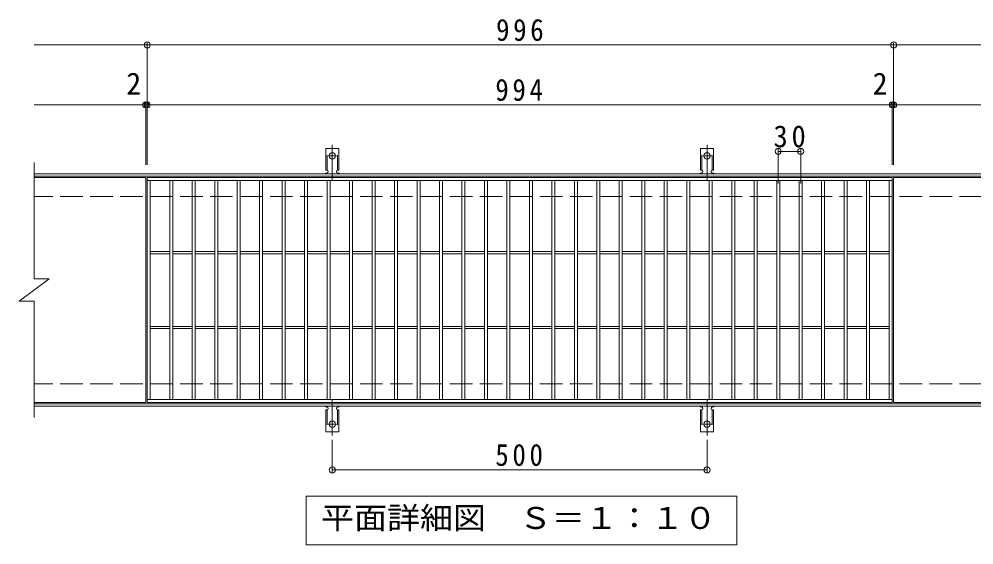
# Model space of a CAD drawing. Units: millimetres on the paper, enlarged 2 times, with parts at other scales. Extents: x -302 to 337, y -274 to 231.
# Drawn here: x -131.7 to 123.1, y 90.6 to 230.9 of the extents above; entities that cross this region are included whole.
import ezdxf
from ezdxf.enums import TextEntityAlignment as Align

# ---------------------------------------------------------------- set-up
doc = ezdxf.new("R2010")
doc.units = ezdxf.units.MM
doc.header["$LTSCALE"] = 2
doc.header["$PDMODE"] = 32
doc.header["$PDSIZE"] = 1.6
for name, pattern in [('CHAIN2', [12, 9, -1, 1, -1]), ('DASHED2', [3, 2, -1]), ('DASHED3', [4, 3, -1])]:
    doc.linetypes.add(name, pattern=pattern)
for name, color, linetype, lineweight in [('C-1', 2, 'Continuous', 9), ('C-2', 3, 'Continuous', 9), ('C-4', 7, 'Continuous', 9), ('C-5', 7, 'Continuous', 9), ('C-A', 3, 'Continuous', 9)]:
    doc.layers.add(name, color=color, linetype=linetype, lineweight=lineweight)
doc.styles.add('ＭＳ ゴシック', font='')
doc.styles.get('ＭＳ ゴシック').set_extended_font_data('MS Gothic')

msp = doc.modelspace()

# ---------------------------------------------------------------- linework, layer by layer
at = {"layer": 'C-1'}
for p, q in [((133.265, 189.568), (-127.735, 189.568)), ((133.265, 188.968), (-127.735, 188.968)), ((133.265, 128.168), (-127.735, 128.167)), ((133.265, 127.568), (-127.735, 127.567))]:
    msp.add_line(p, q, dxfattribs=at)
at = {"layer": 'C-1', "linetype": 'DASHED3'}
for p, q in [((133.265, 183.568), (-127.735, 183.568)), ((133.265, 133.568), (-127.735, 133.568))]:
    msp.add_line(p, q, dxfattribs=at)
at = {"layer": 'C-2'}
for p, q in [((-127.735, 192.568), (-127.735, 161.568)), ((-97.935, 188.567), (-127.735, 188.567)), ((-97.935, 188.567), (-97.935, 128.568)), ((-97.535, 187.767), (101.265, 187.767)), ((-96.735, 129.367), (-96.735, 187.767)), ((-91.535, 129.367), (-91.535, 187.767)), ((-90.735, 129.367), (-90.735, 187.767)), ((-85.535, 129.367), (-85.535, 187.767)), ((-84.735, 129.367), (-84.735, 187.767)), ((-79.535, 129.367), (-79.535, 187.767)), ((-78.735, 129.367), (-78.735, 187.767)), ((-73.535, 129.367), (-73.535, 187.767)), ((-72.735, 129.367), (-72.735, 187.767)), ((-67.535, 129.367), (-67.535, 187.767)), ((-66.735, 129.367), (-66.735, 187.767)), ((-61.535, 129.367), (-61.535, 187.767)), ((-60.735, 129.367), (-60.735, 187.767)), ((-55.535, 129.367), (-55.535, 187.767)), ((-54.735, 129.367), (-54.735, 187.767)), ((-49.535, 129.367), (-49.535, 187.767)), ((-48.735, 129.367), (-48.735, 187.767)), ((-43.535, 129.367), (-43.535, 187.767)), ((-42.735, 129.367), (-42.735, 187.767)), ((-37.535, 129.367), (-37.535, 187.767)), ((-36.735, 129.367), (-36.735, 187.767)), ((-31.535, 129.367), (-31.535, 187.767)), ((-30.735, 129.367), (-30.735, 187.767)), ((-25.535, 129.367), (-25.535, 187.767)), ((-24.735, 129.367), (-24.735, 187.767)), ((-19.535, 129.367), (-19.535, 187.767)), ((-18.735, 129.367), (-18.735, 187.767)), ((-13.535, 129.367), (-13.535, 187.767)), ((-12.735, 129.367), (-12.735, 187.767)), ((-7.535, 129.367), (-7.535, 187.767)), ((-6.735, 129.367), (-6.735, 187.767)), ((-1.535, 129.367), (-1.535, 187.767)), ((-0.735, 129.367), (-0.735, 187.767)), ((4.465, 129.367), (4.465, 187.767)), ((5.265, 129.367), (5.265, 187.767)), ((10.465, 129.367), (10.465, 187.767)), ((11.265, 129.367), (11.265, 187.767)), ((16.465, 129.367), (16.465, 187.767)), ((17.265, 129.367), (17.265, 187.767)), ((22.465, 129.367), (22.465, 187.767)), ((23.265, 129.367), (23.265, 187.767)), ((28.465, 129.367), (28.465, 187.767)), ((29.265, 129.367), (29.265, 187.767)), ((34.465, 129.367), (34.465, 187.767)), ((35.265, 129.367), (35.265, 187.767)), ((40.465, 129.367), (40.465, 187.767)), ((41.265, 129.367), (41.265, 187.767)), ((46.465, 129.367), (46.465, 187.767)), ((47.265, 129.367), (47.265, 187.767)), ((52.465, 129.367), (52.465, 187.767)), ((53.265, 129.367), (53.265, 187.767)), ((58.465, 129.367), (58.465, 187.767)), ((59.265, 129.367), (59.265, 187.767)), ((64.465, 129.367), (64.465, 187.767)), ((65.265, 129.367), (65.265, 187.767)), ((70.465, 129.367), (70.465, 187.767)), ((71.265, 129.367), (71.265, 187.767)), ((76.465, 129.367), (76.465, 187.767)), ((77.265, 129.367), (77.265, 187.767)), ((82.465, 129.367), (82.465, 187.767)), ((83.265, 129.367), (83.265, 187.767)), ((88.465, 129.367), (88.465, 187.767)), ((89.265, 129.367), (89.265, 187.767)), ((94.465, 129.367), (94.465, 187.767)), ((95.265, 129.367), (95.265, 187.767)), ((100.465, 129.367), (100.465, 187.767)), ((101.265, 188.567), (101.265, 128.567)), ((101.665, 188.568), (101.665, 128.568)), ((133.265, 188.568), (101.665, 188.568)), ((-96.735, 168.867), (-91.535, 168.867)), ((-96.735, 168.267), (-91.535, 168.267)), ((-90.735, 168.867), (-85.535, 168.867)), ((-90.735, 168.267), (-85.535, 168.267)), ((-84.735, 168.867), (-79.535, 168.867)), ((-84.735, 168.267), (-79.535, 168.267)), ((-78.735, 168.867), (-73.535, 168.867)), ((-78.735, 168.267), (-73.535, 168.267)), ((-72.735, 168.867), (-67.535, 168.867)), ((-72.735, 168.267), (-67.535, 168.267)), ((-66.735, 168.867), (-61.535, 168.867)), ((-66.735, 168.267), (-61.535, 168.267)), ((-60.735, 168.867), (-55.535, 168.867)), ((-60.735, 168.267), (-55.535, 168.267)), ((-54.735, 168.867), (-49.535, 168.867)), ((-54.735, 168.267), (-49.535, 168.267)), ((-48.735, 168.867), (-43.535, 168.867)), ((-48.735, 168.267), (-43.535, 168.267)), ((-42.735, 168.867), (-37.535, 168.867)), ((-42.735, 168.267), (-37.535, 168.267)), ((-36.735, 168.867), (-31.535, 168.867)), ((-36.735, 168.267), (-31.535, 168.267)), ((-30.735, 168.867), (-25.535, 168.867)), ((-30.735, 168.267), (-25.535, 168.267)), ((-24.735, 168.867), (-19.535, 168.867)), ((-24.735, 168.267), (-19.535, 168.267)), ((-18.735, 168.867), (-13.535, 168.867)), ((-18.735, 168.267), (-13.535, 168.267)), ((-12.735, 168.867), (-7.535, 168.867)), ((-12.735, 168.267), (-7.535, 168.267)), ((-6.735, 168.867), (-1.535, 168.867)), ((-6.735, 168.267), (-1.535, 168.267)), ((-0.735, 168.867), (4.465, 168.867)), ((-0.735, 168.267), (4.465, 168.267)), ((5.265, 168.867), (10.465, 168.867)), ((5.265, 168.267), (10.465, 168.267)), ((11.265, 168.867), (16.465, 168.867)), ((11.265, 168.267), (16.465, 168.267)), ((17.265, 168.867), (22.465, 168.867)), ((17.265, 168.267), (22.465, 168.267)), ((23.265, 168.867), (28.465, 168.867)), ((23.265, 168.267), (28.465, 168.267)), ((29.265, 168.867), (34.465, 168.867)), ((29.265, 168.267), (34.465, 168.267)), ((35.265, 168.867), (40.465, 168.867)), ((35.265, 168.267), (40.465, 168.267)), ((41.265, 168.867), (46.465, 168.867)), ((41.265, 168.267), (46.465, 168.267)), ((47.265, 168.867), (52.465, 168.867)), ((47.265, 168.267), (52.465, 168.267)), ((53.265, 168.867), (58.465, 168.867)), ((53.265, 168.267), (58.465, 168.267)), ((59.265, 168.867), (64.465, 168.867)), ((59.265, 168.267), (64.465, 168.267)), ((65.265, 168.867), (70.465, 168.867)), ((65.265, 168.267), (70.465, 168.267)), ((71.265, 168.867), (76.465, 168.867)), ((71.265, 168.267), (76.465, 168.267)), ((77.265, 168.867), (82.465, 168.867)), ((77.265, 168.267), (82.465, 168.267)), ((83.265, 168.867), (88.465, 168.867)), ((83.265, 168.267), (88.465, 168.267)), ((89.265, 168.867), (94.465, 168.867)), ((89.265, 168.267), (94.465, 168.267)), ((95.265, 168.867), (100.465, 168.867)), ((95.265, 168.267), (100.465, 168.267)), ((-131.735, 155.568), (-123.735, 161.568)), ((-127.735, 161.568), (-123.735, 161.568)), ((-131.735, 155.568), (-127.735, 155.568)), ((-127.735, 155.568), (-127.735, 124.568)), ((-96.735, 148.868), (-91.535, 148.868)), ((-96.735, 148.267), (-91.535, 148.267)), ((-90.735, 148.868), (-85.535, 148.868)), ((-90.735, 148.267), (-85.535, 148.267)), ((-84.735, 148.868), (-79.535, 148.868)), ((-84.735, 148.267), (-79.535, 148.267)), ((-78.735, 148.868), (-73.535, 148.868)), ((-78.735, 148.267), (-73.535, 148.267)), ((-72.735, 148.868), (-67.535, 148.868)), ((-72.735, 148.267), (-67.535, 148.267)), ((-66.735, 148.868), (-61.535, 148.868)), ((-66.735, 148.267), (-61.535, 148.267)), ((-60.735, 148.868), (-55.535, 148.868)), ((-60.735, 148.267), (-55.535, 148.267)), ((-54.735, 148.868), (-49.535, 148.868)), ((-54.735, 148.267), (-49.535, 148.267)), ((-48.735, 148.868), (-43.535, 148.868)), ((-48.735, 148.267), (-43.535, 148.267)), ((-42.735, 148.868), (-37.535, 148.868)), ((-42.735, 148.267), (-37.535, 148.267)), ((-36.735, 148.868), (-31.535, 148.868)), ((-36.735, 148.267), (-31.535, 148.267)), ((-30.735, 148.868), (-25.535, 148.868)), ((-30.735, 148.267), (-25.535, 148.267)), ((-24.735, 148.868), (-19.535, 148.868)), ((-24.735, 148.267), (-19.535, 148.267)), ((-18.735, 148.868), (-13.535, 148.868)), ((-18.735, 148.267), (-13.535, 148.267)), ((-12.735, 148.868), (-7.535, 148.868)), ((-12.735, 148.267), (-7.535, 148.267)), ((-6.735, 148.868), (-1.535, 148.868)), ((-6.735, 148.267), (-1.535, 148.267)), ((-0.735, 148.868), (4.465, 148.868)), ((-0.735, 148.267), (4.465, 148.267)), ((5.265, 148.868), (10.465, 148.868)), ((5.265, 148.267), (10.465, 148.267)), ((11.265, 148.868), (16.465, 148.868)), ((11.265, 148.267), (16.465, 148.267)), ((17.265, 148.868), (22.465, 148.868)), ((17.265, 148.267), (22.465, 148.267)), ((23.265, 148.868), (28.465, 148.868)), ((23.265, 148.267), (28.465, 148.267)), ((29.265, 148.868), (34.465, 148.868)), ((29.265, 148.267), (34.465, 148.267)), ((35.265, 148.868), (40.465, 148.868)), ((35.265, 148.267), (40.465, 148.267)), ((41.265, 148.868), (46.465, 148.868)), ((41.265, 148.267), (46.465, 148.267)), ((47.265, 148.868), (52.465, 148.868)), ((47.265, 148.267), (52.465, 148.267)), ((53.265, 148.868), (58.465, 148.868)), ((53.265, 148.267), (58.465, 148.267)), ((59.265, 148.868), (64.465, 148.868)), ((59.265, 148.267), (64.465, 148.267)), ((65.265, 148.868), (70.465, 148.868)), ((65.265, 148.267), (70.465, 148.267)), ((71.265, 148.868), (76.465, 148.868)), ((71.265, 148.267), (76.465, 148.267)), ((77.265, 148.868), (82.465, 148.868)), ((77.265, 148.267), (82.465, 148.267)), ((83.265, 148.868), (88.465, 148.868)), ((83.265, 148.267), (88.465, 148.267)), ((89.265, 148.868), (94.465, 148.868)), ((89.265, 148.267), (94.465, 148.267)), ((95.265, 148.868), (100.465, 148.868)), ((95.265, 148.267), (100.465, 148.267)), ((-97.935, 128.568), (-127.735, 128.568)), ((101.265, 129.367), (-97.535, 129.367)), ((101.265, 128.567), (-97.535, 128.567)), ((133.265, 128.568), (101.665, 128.568))]:
    msp.add_line(p, q, dxfattribs=at)
msp.add_lwpolyline([(-97.535, 128.567), (-97.535, 188.567), (101.265, 188.567)], dxfattribs=at)
at = {"layer": 'C-4'}
for p, q in [((-97.535, 191.968), (-97.535, 224.568)), ((101.665, 191.968), (101.665, 224.568)), ((-127.735, 223.967), (133.265, 223.967)), ((-127.735, 207.968), (133.265, 207.968)), ((-97.935, 191.968), (-97.935, 208.568)), ((101.265, 191.968), (101.265, 208.568)), ((70.865, 186.968), (70.865, 196.168)), ((70.865, 195.568), (76.865, 195.568)), ((76.865, 186.968), (76.865, 196.168)), ((-48.135, 118.624), (-48.135, 109.967)), ((51.865, 118.624), (51.865, 109.967)), ((-48.135, 110.567), (51.865, 110.567))]:
    msp.add_line(p, q, dxfattribs=at)
for p in [(-97.535, 223.967), (101.665, 223.967), (-97.935, 207.968), (-97.535, 207.968), (101.265, 207.968), (101.665, 207.968), (70.865, 195.568), (76.865, 195.568), (-48.135, 110.567), (51.865, 110.567)]:
    msp.add_point(p, dxfattribs=at)
at = {"layer": 'C-5'}
msp.add_lwpolyline([(-55.135, 90.568), (-55.135, 103.567), (59.865, 103.567), (59.865, 90.568)], close=True, dxfattribs=at)
at = {"layer": 'C-A'}
for p, q in [((-49.885, 190.567), (-49.885, 196.367)), ((-46.385, 196.367), (-49.885, 196.367)), ((-46.385, 190.567), (-46.385, 196.367)), ((50.115, 190.567), (50.115, 196.367)), ((53.615, 196.367), (50.115, 196.367)), ((53.615, 190.567), (53.615, 196.367)), ((-49.885, 190.567), (-49.635, 190.567)), ((-49.735, 189.767), (-49.635, 189.767)), ((-46.636, 189.767), (-46.533, 189.767)), ((-46.385, 190.567), (-46.635, 190.567)), ((50.115, 190.567), (50.365, 190.567)), ((50.265, 189.767), (50.365, 189.767)), ((53.364, 189.767), (53.467, 189.767)), ((53.615, 190.567), (53.365, 190.567)), ((-49.885, 126.567), (-49.635, 126.567)), ((-49.885, 126.567), (-49.885, 120.767)), ((-49.735, 127.367), (-49.635, 127.367)), ((-46.636, 127.367), (-46.533, 127.367)), ((-46.385, 126.567), (-46.635, 126.567)), ((-46.385, 126.567), (-46.385, 120.767)), ((50.115, 126.567), (50.365, 126.567)), ((50.115, 126.567), (50.115, 120.767)), ((50.265, 127.367), (50.365, 127.367)), ((53.364, 127.367), (53.467, 127.367)), ((53.615, 126.567), (53.365, 126.567)), ((53.615, 126.567), (53.615, 120.767)), ((-46.385, 120.767), (-49.885, 120.767)), ((53.615, 120.767), (50.115, 120.767))]:
    msp.add_line(p, q, dxfattribs=at)
at = {"layer": 'C-A', "linetype": 'DASHED2'}
for p, q in [((-49.485, 190.538), (-49.485, 196.367)), ((-46.785, 190.538), (-46.785, 196.367)), ((50.515, 190.538), (50.515, 196.367)), ((53.215, 190.538), (53.215, 196.367)), ((-49.485, 126.597), (-49.485, 120.767)), ((-46.785, 126.597), (-46.785, 120.767)), ((50.515, 126.597), (50.515, 120.767)), ((53.215, 126.597), (53.215, 120.767))]:
    msp.add_line(p, q, dxfattribs=at)
at = {"layer": 'C-A', "color": 7, "linetype": 'CHAIN2'}
for p, q in [((-48.135, 187.874), (-48.135, 197.354)), ((51.865, 187.874), (51.865, 197.354)), ((-49.29, 194.367), (-46.98, 194.367)), ((50.71, 194.367), (53.02, 194.367)), ((-48.135, 129.261), (-48.135, 119.781)), ((51.865, 129.261), (51.865, 119.781)), ((-49.29, 122.767), (-46.98, 122.767)), ((50.71, 122.767), (53.02, 122.767))]:
    msp.add_line(p, q, dxfattribs=at)
at = {"layer": 'C-A'}
for centre in [(-48.135, 194.367), (51.865, 194.367), (-48.135, 122.767), (51.865, 122.767)]:
    msp.add_circle(centre, 0.85, dxfattribs=at)
for centre, start, end in [((-49.735, 189.367), 90.27596, 150.00047), ((-49.635, 190.167), 270, 90), ((-46.635, 190.167), 90, 269.8667), ((-46.535, 189.367), 29.99927, 89.75836), ((50.265, 189.367), 90.27596, 150.00047), ((50.365, 190.167), 270, 90), ((53.365, 190.167), 90, 269.8667), ((53.465, 189.367), 29.99927, 89.75836), ((-49.735, 127.767), 209.99951, 269.72403), ((-46.535, 127.767), 270.24162, 330.00072), ((50.265, 127.767), 209.99951, 269.72403), ((53.465, 127.767), 270.24162, 330.00072), ((-49.635, 126.967), 270, 90), ((-46.635, 126.967), 90.13329, 270), ((50.365, 126.967), 270, 90), ((53.365, 126.967), 90.13329, 270)]:
    msp.add_arc(centre, 0.4, start, end, dxfattribs=at)

# ---------------------------------------------------------------- texts
at = {"layer": 'C-4', "color": 2, "style": 'ＭＳ ゴシック'}
for p in [(-103.127, 208.967), (96.073, 208.967)]:
    msp.add_text('2', height=5.865, dxfattribs=at).set_placement(p, align=Align.BOTTOM_LEFT)
at = {"layer": 'C-4', "color": 2, "char_height": 5.865, "attachment_point": 7, "style": 'ＭＳ ゴシック'}
for s, insert in [('\\T1.27;\\W0.9;996', (-4.435, 224.968)), ('\\T1.27;\\W0.9;994', (-4.635, 208.967)), ('\\T1.27;\\W0.95;30', (69.615, 196.568)), ('\\T1.27;\\W0.9;500', (-4.635, 111.567))]:
    msp.add_mtext(s, dxfattribs=dict(at, insert=insert))
at = {"layer": 'C-5', "color": 2, "style": 'ＭＳ ゴシック', "width": 1.1}
msp.add_text('平面詳細図\u3000Ｓ＝１：１０', height=5.865, dxfattribs=at).set_placement((-51.135, 93.068), align=Align.BOTTOM_LEFT)

doc.saveas('drawing.dxf')
